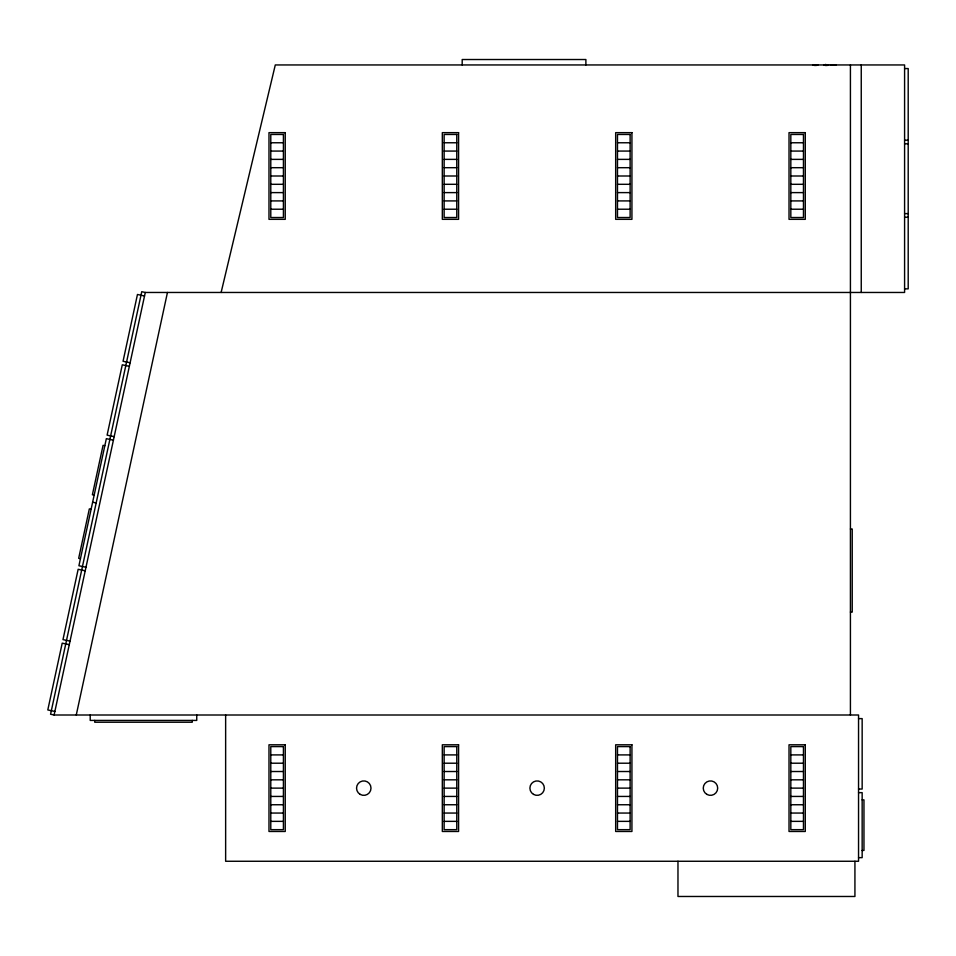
<?xml version="1.0" encoding="UTF-8"?>
<svg xmlns="http://www.w3.org/2000/svg" width="956" height="956" viewBox="0 0 956 956"><rect width="100%" height="100%" fill="white"/><g stroke="black" fill="none" stroke-linecap="round" stroke-linejoin="round"><path stroke-width="1.43" d="M817.906 65.008L812.923 65.008M828.733 65.008L823.761 65.008M835.962 65.008L830.979 65.008M145.288 292.464L141.751 291.7L50.572 714.24L54.098 715.004L145.288 292.464L904.591 292.464L904.591 64.948L275.292 64.948L221.123 292.464M76.265 715.004L167.455 292.464M815.229 65.355C814.357 64.542 816.161 64.506 815.934 65.355M826.068 65.355L825.733 64.363M814.273 65.426L816.567 65.426M825.112 65.426L827.394 65.426M904.591 68.557L908.2 68.557L908.2 288.855L904.591 288.855M904.591 140.185L908.2 140.185M270.787 142.767L283.418 142.767M444.134 142.767L456.777 142.767M617.48 142.767L630.123 142.767M790.827 142.767L803.47 142.767M904.591 143.794L908.2 143.794M270.787 151.072L283.418 151.072M444.134 151.072L456.777 151.072M617.48 151.072L630.123 151.072M790.827 151.072L803.47 151.072M270.787 159.377L283.418 159.377M444.134 159.377L456.777 159.377M617.48 159.377L630.123 159.377M790.827 159.377L803.47 159.377M270.787 167.694L283.418 167.694M444.134 167.694L456.777 167.694M617.48 167.694L630.123 167.694M790.827 167.694L803.47 167.694M270.787 176L283.418 176M444.134 176L456.777 176M617.48 176L630.123 176M790.827 176L803.47 176M270.787 184.305L283.418 184.305M444.134 184.305L456.777 184.305M617.48 184.305L630.123 184.305M790.827 184.305L803.47 184.305M270.787 192.61L283.418 192.61M444.134 192.61L456.777 192.61M617.48 192.61L630.123 192.61M790.827 192.61L803.47 192.61M270.787 200.915L283.418 200.915M444.134 200.915L456.777 200.915M617.48 200.915L630.123 200.915M790.827 200.915L803.47 200.915M270.787 209.221L283.418 209.221M444.134 209.221L456.777 209.221M617.48 209.221L630.123 209.221M790.827 209.221L803.47 209.221M904.591 213.618L908.2 213.618M904.591 217.227L908.2 217.227M850.422 529.015L852.226 529.015L852.226 612.079L850.422 612.079M54.098 715.004L858.548 715.004L858.548 861.26L225.64 861.26L225.64 715.004M858.548 718.613L862.157 718.613L862.157 789.035L858.548 789.035M270.787 754.905L283.418 754.905M444.134 754.905L456.777 754.905M617.48 754.905L630.123 754.905M790.827 754.905L803.47 754.905M270.787 763.211L283.418 763.211M444.134 763.211L456.777 763.211M617.48 763.211L630.123 763.211M790.827 763.211L803.47 763.211M270.787 771.516L283.418 771.516M444.134 771.516L456.777 771.516M617.48 771.516L630.123 771.516M790.827 771.516L803.47 771.516M270.787 779.821L283.418 779.821M444.134 779.821L456.777 779.821M617.48 779.821L630.123 779.821M790.827 779.821L803.47 779.821M270.787 788.126L283.418 788.126M444.134 788.126L456.777 788.126M617.48 788.126L630.123 788.126M790.827 788.126L803.47 788.126M858.548 792.644L862.157 792.644L862.157 857.652L858.548 857.652M270.787 796.432L283.418 796.432M444.134 796.432L456.777 796.432M617.48 796.432L630.123 796.432M790.827 796.432L803.47 796.432M862.157 799.873L863.961 799.873L863.961 850.434L862.157 850.434M270.787 804.749L283.418 804.749M444.134 804.749L456.777 804.749M617.48 804.749L630.123 804.749M790.827 804.749L803.47 804.749M270.787 813.054L283.418 813.054M444.134 813.054L456.777 813.054M617.48 813.054L630.123 813.054M790.827 813.054L803.47 813.054M270.787 821.359L283.418 821.359M444.134 821.359L456.777 821.359M617.48 821.359L630.123 821.359M790.827 821.359L803.47 821.359M144.523 295.99L137.461 294.472L123.049 361.272L130.112 362.79M129.347 366.327L122.284 364.798L107.108 435.135L114.17 436.653M113.406 440.19L106.343 438.661L78.918 565.749L85.98 567.278M104.825 445.723L103.057 445.341L92.385 494.766L94.154 495.148M92.636 502.211L96.162 502.976M91.107 509.273L89.338 508.891L78.679 558.304L80.447 558.686M85.215 570.804L78.153 569.286L62.977 639.612L70.039 641.141M69.274 644.667L62.212 643.149L47.8 709.95L54.862 711.467M826.976 65.402C826.964 64.422 826.02 65.032 826.103 64.972M861.248 64.948L861.248 292.464M854.927 861.26L854.927 896.477L677.971 896.477L677.971 861.26M850.422 64.948L850.422 715.004M585.885 64.948L585.885 59.523L462.19 59.523L462.19 64.948M196.745 715.004L196.745 720.418L90.211 720.418L90.211 715.004M192.24 720.418L192.24 722.222L94.728 722.222L94.728 720.418M285.235 132.657L268.983 132.657L268.983 219.33L285.235 219.33L285.235 132.657M458.581 132.657L442.329 132.657L442.329 219.33L458.581 219.33L458.581 132.657M631.928 132.657L615.676 132.657L615.676 219.33L631.928 219.33L631.928 132.657M805.275 132.657L789.023 132.657L789.023 219.33L805.275 219.33L805.275 132.657M283.418 134.461L270.787 134.461L270.787 217.526L283.418 217.526L283.418 134.461M456.777 134.461L444.134 134.461L444.134 217.526L456.777 217.526L456.777 134.461M630.123 134.461L617.48 134.461L617.48 217.526L630.123 217.526L630.123 134.461M803.47 134.461L790.827 134.461L790.827 217.526L803.47 217.526L803.47 134.461M285.235 744.796L268.983 744.796L268.983 831.469L285.235 831.469L285.235 744.796M458.581 744.796L442.329 744.796L442.329 831.469L458.581 831.469L458.581 744.796M631.928 744.796L615.676 744.796L615.676 831.469L631.928 831.469L631.928 744.796M805.275 744.796L789.023 744.796L789.023 831.469L805.275 831.469L805.275 744.796M283.418 746.6L270.787 746.6L270.787 829.665L283.418 829.665L283.418 746.6M456.777 746.6L444.134 746.6L444.134 829.665L456.777 829.665L456.777 746.6M630.123 746.6L617.48 746.6L617.48 829.665L630.123 829.665L630.123 746.6M803.47 746.6L790.827 746.6L790.827 829.665L803.47 829.665L803.47 746.6M706.866 794.388A7.218 7.218 0 0 0 717.693 788.126A7.218 7.218 0 0 0 706.866 781.877A7.218 7.218 0 0 0 706.866 794.388M533.52 794.388A7.218 7.218 0 0 0 544.346 788.126A7.218 7.218 0 0 0 533.52 781.877A7.218 7.218 0 0 0 533.52 794.388M360.161 794.388A7.218 7.218 0 0 0 371 788.126A7.218 7.218 0 0 0 360.161 781.877A7.218 7.218 0 0 0 360.161 794.388"/></g></svg>
